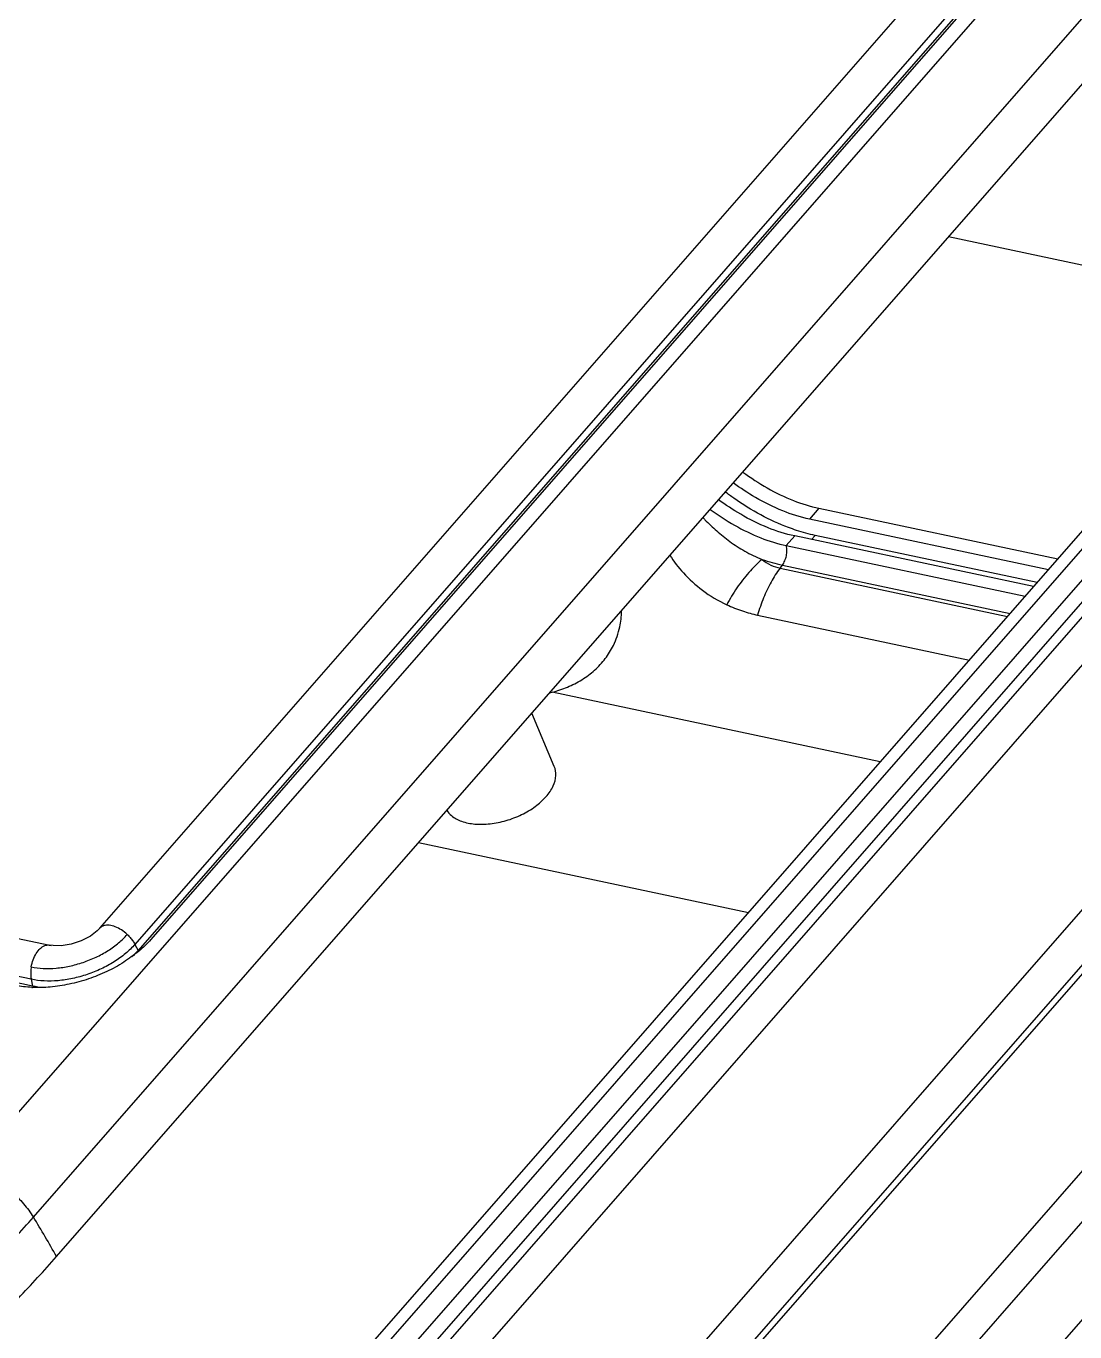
# Model space of a CAD drawing. Header units: millimetres. Extents: x 1786 to 4177, y -2705 to -1639.
# Drawn here: x 3504 to 3550, y -1758.7 to -1701.4 of the extents above; entities that cross this region are included whole.
import ezdxf

# ---------------------------------------------------------------- set-up
doc = ezdxf.new("R2010")
doc.units = ezdxf.units.MM

# ---------------------------------------------------------------- blocks, each defined once
blk = doc.blocks.new('*u138')
at = {"color": 7, "linetype": 'Continuous'}
for p, q in [((-4.387, 8.788, 0), (43.104, 63.064, 0)), ((44.908, 62.227, 0), (-2.582, 7.951, 0)), ((45.732, 62.478, 0), (-1.758, 8.202, 0)), ((-11.152, -3.647, 0), (45.901, 61.558, 0)), ((45.071, 61.909, 0), (-2.42, 7.633, 0)), ((-7.821, -6.121, 0), (49.232, 59.084, 0)), ((-6.627, -8.152, 0), (50.427, 57.052, 0)), ((52.238, 41.722, 0), (39.396, 44.445, 0)), ((-2.067, -26.009, 0), (54.987, 39.196, 0)), ((-1.38, -26.144, 0), (55.674, 39.061, 0)), ((-0.819, -27.114, 0), (56.234, 38.091, 0)), ((0.007, -27.302, 0), (57.061, 37.903, 0)), ((0.267, -27.773, 0), (57.32, 37.432, 0)), ((0.788, -29.655, 0), (57.842, 35.55, 0)), ((32.717, 30.447, 0), (32.228, 29.888, 0)), ((32.717, 30.447, 0), (45.043, 27.832, 0)), ((44.554, 27.273, 0), (32.228, 29.888, 0)), ((31.467, 29.018, 0), (31.032, 28.521, 0)), ((43.793, 26.404, 0), (31.467, 29.018, 0)), ((32.519, 29.046, 0), (32.334, 28.834, 0)), ((43.978, 26.615, 0), (32.519, 29.046, 0)), ((31.032, 28.521, 0), (43.359, 25.907, 0)), ((30.709, 27.357, 0), (30.829, 27.515, 0)), ((30.709, 27.357, 0), (42.448, 24.867, 0)), ((30.829, 27.515, 0), (42.584, 25.022, 0)), ((60.968, 26.523, 0), (3.914, -38.682, 0)), ((29.554, 24.937, 0), (40.482, 22.619, 0)), ((61.77, 24.581, 0), (4.717, -40.624, 0)), ((4.768, -41.051, 0), (61.822, 24.154, 0)), ((35.884, 17.364, 0), (18.953, 20.955, 0)), ((19.061, 17.131, 0), (17.904, 19.883, 0)), ((-51.107, 17.27, 0), (-6.976, 7.91, 0)), ((-7.931, 6.147, 0), (-52.061, 15.506, 0)), ((-7.863, 5.797, 0), (-51.993, 15.157, 0)), ((12.056, 13.2, 0), (29.08, 9.589, 0)), ((7.448, -55.816, 0), (64.502, 9.389, 0)), ((-6.976, 7.91, 0), (-6.976, 7.91, 0)), ((-6.975, 7.915, 0), (-6.896, 7.898, 0)), ((-2.582, 7.951, 0), (-2.42, 7.633, 0)), ((-7.931, 6.147, 0), (-7.863, 5.797, 0)), ((54.129, 2.605, 0), (5.977, -52.427, 0)), ((50.339, 0.883, 0), (5.33, -50.557, 0))]:
    blk.add_line(p, q, dxfattribs=at)
at = {"color": 7, "linetype": 'Continuous', "elevation": 0}
blk.add_lwpolyline([(-4.387, 8.788), (-4.527, 8.647), (-4.88, 8.382), (-5.347, 8.141), (-5.87, 7.966), (-6.379, 7.882), (-6.803, 7.884), (-6.976, 7.91)], dxfattribs=at)
at = {"color": 7, "linetype": 'Continuous'}
for centre, radius, start, end in [((16.984, 28.412, 0), 7.713, 283.78301, 284.79318), ((-7.574, 12.093, 0), 6.371, 267.10602, 267.41134), ((-52.969, -34.034, 0), 53.08, 29.18336, 31.72689), ((-53.847, 33.19, 0), 62.761, 316.12386, 318.79674)]:
    blk.add_arc(centre, radius, start, end, dxfattribs=at)
for points, start_tangent, end_tangent in [([(32.228, 29.888, 0), (30.848, 30.314, 0), (29.439, 31.006, 0), (28.296, 31.758, 0)], (-0.97824, 0.207477), (-0.804204, 0.594353)), ([(28.784, 32.318, 0), (30.044, 31.498, 0), (31.398, 30.848, 0), (32.717, 30.447, 0)], (0.804194, -0.594367), (0.97824, -0.207477)), ([(31.552, 29.309, 0), (31.138, 29.456, 0), (29.724, 30.103, 0), (28.327, 30.963, 0), (27.883, 31.286, 0)], (-0.949423, 0.313999), (-0.797891, 0.602802)), ([(27.1, 30.393, 0), (28.36, 29.573, 0), (29.712, 28.924, 0), (31.032, 28.521, 0)], (0.80418, -0.594386), (0.97824, -0.207477)), ([(31.467, 29.018, 0), (30.088, 29.444, 0), (28.678, 30.136, 0), (27.535, 30.889, 0)], (-0.97824, 0.207477), (-0.804204, 0.594353)), ([(26.725, 29.965, 0), (26.829, 29.859, 0), (27.441, 29.281, 0), (28.117, 28.737, 0), (28.889, 28.238, 0), (29.778, 27.81, 0)], (0.697274, -0.716804), (0.929153, -0.369694)), ([(32.519, 29.046, 0), (31.552, 29.309, 0)], (-0.97824, 0.207477), (-0.949423, 0.313999)), ([(30.829, 27.515, 0), (30.956, 27.736, 0), (31.037, 27.999, 0), (31.064, 28.272, 0), (31.032, 28.521, 0)], (0.603119, 0.797651), (-0.254151, 0.967165)), ([(25.02, 28.019, 0), (25.722, 27.116, 0), (26.704, 26.22, 0), (27.96, 25.471, 0)], (0.554529, -0.832165), (0.90733, -0.420418)), ([(29.778, 27.81, 0), (29.098, 27.13, 0), (28.484, 26.339, 0), (27.96, 25.471, 0)], (-0.752967, -0.658058), (-0.464951, -0.885336)), ([(29.778, 27.81, 0), (30.237, 27.517, 0), (30.709, 27.357, 0)], (0.775001, -0.63196), (0.978208, -0.207626)), ([(29.778, 27.81, 0), (30.309, 27.643, 0), (30.829, 27.515, 0)], (0.945049, -0.32693), (0.97824, -0.207477)), ([(30.709, 27.357, 0), (30.246, 26.643, 0), (29.857, 25.826, 0), (29.554, 24.937, 0)], (-0.603119, -0.797651), (-0.268093, -0.963393)), ([(22.107, 23.369, 0), (22.438, 24.331, 0), (22.531, 25.129, 0)], (0.440046, 0.897975), (0.026646, 0.999645)), ([(27.96, 25.471, 0), (28.773, 25.149, 0), (29.554, 24.937, 0)], (0.907413, -0.42024), (0.978198, -0.207674)), ([(18.953, 20.955, 0), (19.736, 21.221, 0), (20.478, 21.602, 0), (21.142, 22.099, 0), (21.691, 22.695, 0), (22.107, 23.369, 0)], (0.966858, 0.255313), (0.440046, 0.897975)), ([(18.638, 15.574, 0), (19.002, 16.121, 0), (19.142, 16.666, 0), (19.061, 17.131, 0)], (0.658501, 0.75258), (-0.384669, 0.923055)), ([(13.506, 14.867, 0), (13.753, 14.593, 0), (14.277, 14.304, 0), (14.96, 14.159, 0), (15.747, 14.17, 0), (16.573, 14.336, 0), (17.372, 14.643, 0), (18.08, 15.067, 0), (18.638, 15.574, 0)], (0.5474, -0.836871), (0.658501, 0.75258)), ([(-2.975, 8.46, 0), (-3.277, 8.695, 0), (-3.6, 8.859, 0), (-3.91, 8.936, 0), (-4.177, 8.917, 0), (-4.372, 8.805, 0), (-4.387, 8.789, 0)], (-0.730993, 0.682384), (-0.654615, -0.755962)), ([(-7.931, 6.788, 0), (-7.319, 6.71, 0), (-6.652, 6.724, 0), (-5.957, 6.828, 0), (-5.26, 7.019, 0), (-4.588, 7.289, 0), (-3.967, 7.629, 0), (-3.422, 8.025, 0), (-2.975, 8.46, 0)], (0.97824, -0.207477), (0.658501, 0.75258)), ([(-2.975, 8.46, 0), (-2.82, 8.299, 0), (-2.687, 8.127, 0), (-2.582, 7.951, 0)], (0.730993, -0.682384), (0.454282, -0.890858)), ([(-1.758, 8.202, 0), (-2.383, 7.594, 0)], (-0.658501, -0.75258), (-0.765567, -0.643357)), ([(-2.582, 7.951, 0), (-3.066, 7.481, 0), (-3.653, 7.054, 0), (-4.323, 6.688, 0), (-5.047, 6.396, 0), (-5.799, 6.19, 0), (-6.55, 6.077, 0), (-7.269, 6.063, 0), (-7.931, 6.147, 0)], (-0.658501, -0.75258), (-0.97824, 0.207477)), ([(-7.931, 6.788, 0), (-7.832, 7.159, 0), (-7.672, 7.486, 0), (-7.467, 7.736, 0), (-7.238, 7.884, 0), (-7.008, 7.916, 0), (-6.976, 7.91, 0)], (0.167213, 0.985921), (0.977011, -0.213189)), ([(-2.383, 7.594, 0), (-2.391, 7.588, 0), (-3.16, 7.029, 0), (-4.035, 6.549, 0), (-4.983, 6.167, 0), (-5.968, 5.897, 0), (-6.952, 5.749, 0), (-7.862, 5.729, 0)], (-0.765567, -0.643357), (-0.998979, 0.045168)), ([(-2.42, 7.633, 0), (-2.745, 7.302, 0)], (-0.658501, -0.75258), (-0.736654, -0.67627)), ([(-7.931, 6.788, 0), (-7.956, 6.566, 0), (-7.956, 6.35, 0), (-7.931, 6.147, 0)], (-0.167213, -0.985921), (0.189906, -0.981802)), ([(-7.896, 5.73, 0), (-8.76, 5.84, 0)], (-0.998725, 0.050491), (-0.97824, 0.207477)), ([(-7.315, 5.72, 0), (-7.863, 5.797, 0)], (-0.997089, 0.076244), (-0.97824, 0.207477)), ([(-11.152, -3.647, 0), (-10.417, -3.883, 0), (-9.668, -4.279, 0), (-8.957, -4.808, 0), (-8.327, -5.436, 0), (-7.821, -6.121, 0)], (0.97824, -0.207477), (0.525655, -0.850698)), ([(-10.807, -9.301, 0), (-9.775, -8.25, 0), (-8.779, -7.19, 0), (-7.821, -6.121, 0)], (0.708786, 0.705424), (0.658501, 0.75258))]:
    blk.add_spline(points, degree=3, dxfattribs=dict(at, start_tangent=start_tangent, end_tangent=end_tangent))

msp = doc.modelspace()

# ---------------------------------------------------------------- block references
at = {"xscale": 0.849999999999909, "yscale": 0.849999999999909, "zscale": 0.849999999999909}
msp.add_blockref('*u138', (3510.972, -1748.465), dxfattribs=at)

doc.saveas('drawing.dxf')
